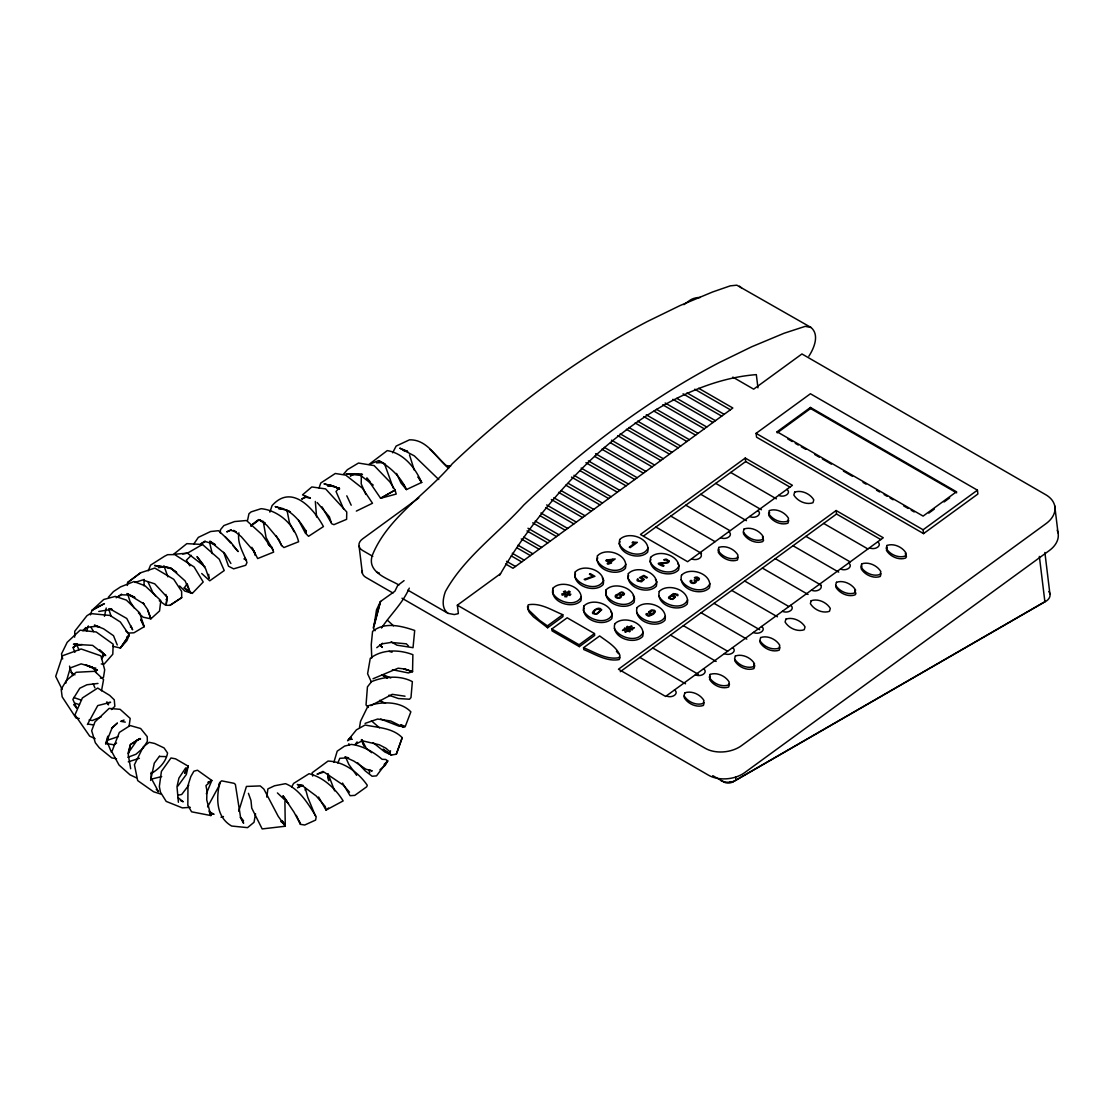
<?xml version="1.0" encoding="UTF-8"?>
<svg xmlns="http://www.w3.org/2000/svg" width="1114" height="1114" viewBox="0 0 1114 1114"><rect width="100%" height="100%" fill="white"/><g stroke="black" fill="none" stroke-linecap="round" stroke-linejoin="round"><path stroke-width="1.5" d="M151.17 772.336L151.17 778.129L158.508 791.692L156.252 789.325M144.026 585.894L144.096 579.35M361.354 474.439L361.214 483.88L365.824 494.449M238.883 532.826C237.017 543.66 243.59 552.962 246.988 562.556L245.734 565.271L233.634 568.85L228.509 566.218L223.677 552.349M74.638 637.152L74.791 631.206L86.906 615.75L90.359 613.549L110.077 615.471L120.34 622.002L129.252 635.008L126.968 640.55L120.409 648L112.709 646.287M305.278 790.411L305.347 788.42L307.84 797.513L315.429 815.935M220.293 532.938L220.475 529.707L223.872 525.571L234.539 521.561L246.473 520.503L261.887 534.469L270.632 546.696L268.112 543.994L272.039 547.266L273.64 552.112L257.696 558.56L252.808 549.355M127.33 585.449L127.609 582.525L140.573 572.791L154.776 568.07L173.742 579.308L181.624 591.409L181.707 597.633L169.955 605.334L165.652 605.264L159.274 600.683M219.249 786.47L219.737 782.571L221.602 780.844L234.107 783.323L235.388 784.437L240.485 816.827L243.632 823.26L240.443 817.537M266.803 797.109L267.889 788.893L274.573 785.774L285.518 783.671C299.847 789.339 308.258 804.224 316.181 816.632L315.652 820.057L304.721 825.014L300.571 824.374L293.929 812.05L282.956 795.786L286.869 800.869M107.933 736.326L107.167 741.966L111.428 752.256M167.156 597.243L166.251 603.969L167.156 597.243L154.735 583.82L142.634 579.962L134.947 582.455M129.071 726.217L130.199 718.433L120.117 709.326L109.116 708.407L94.969 721.886L91.668 730.7L95.317 742.732L99.341 747.856L111.72 757.868L116.538 758.773M374.012 625.831L376.504 609.845L380.515 601.476L394.871 591.256L397.712 585.463L404.076 580.617M359.502 727.386L360.546 721.273L368.093 705.844C381.461 701.402 400.427 700.887 410.857 711.846L405.245 726.537L403.198 727.164L390.763 721.009L377.66 719.031L365.086 723.39M255.552 813.735L254.02 822.285L247.559 827.646L231.628 826.031C215.824 816.91 216.227 797.958 219.737 782.571L219.138 785.704L207.58 806.926M101.513 690.833L103.574 679.54L94.676 671.31L76.212 672.285L66.353 680.543L61.173 689.288L62.175 696.877L76.003 718.001L79.275 718.502M306.169 530.529L305.64 533.258L306.03 531.211C301.114 522.619 294.361 514.264 285.546 509.571M247.573 520.349L248.951 513.735L251.123 511.883L261.149 508.68C278.695 510.435 294.472 524.75 298.622 541.752L283.931 547.545L281.633 545.54L276.105 535.611M104.465 616.293L106.22 608.021M150.613 780.427L154.303 763.118L159.525 756.155M373.761 627.433L380.515 601.476L373.218 627.823L375.056 630.719M107.71 736.438L105.663 744.055L112.082 727.86L117.221 723.237M65.796 683.216L70.321 667.913L81.141 663.874L91.877 667.021L97.447 670.266L85.513 664.849L91.877 667.021L94.272 668.79L96.417 672.508M238.73 811.215L246.431 786.442L260.258 785.927L263.879 789.088L278.222 816.325L285.268 826.24L262.166 828.927L251.736 808.096L250.984 800.493L248.422 793.321M333.894 762.227L337.208 751.17L344.616 746.074L351.411 744.417C363.011 745.851 373.329 751.866 382.13 759.302L385.695 759.456L387.742 760.904L385.193 765.36L379.958 769.718M86.795 630.816L88.298 625.929M552.53 592.328L553.226 590.225M574.782 576.119L575.478 574.002M581.341 596.672C576.119 607.729 557.042 602.214 552.572 592.648M597.034 559.896L597.731 557.78M583.43 610.166L584.126 608.063M603.593 580.45C598.371 591.506 579.294 585.992 574.824 576.425M619.273 543.674L619.969 541.557M605.682 593.957L606.378 591.84M625.845 564.241C620.609 575.284 601.546 569.783 597.062 560.217M612.24 614.51C607.019 625.567 587.941 620.052 583.471 610.486M627.92 577.734L628.616 575.618M648.083 548.018C642.862 559.061 623.784 553.561 619.314 543.994M634.493 598.288C629.271 609.344 610.193 603.83 605.71 594.263M650.172 561.512L650.868 559.395M656.731 582.079C651.509 593.121 632.432 587.621 627.962 578.055M643.14 632.348C637.918 643.405 618.841 637.89 614.371 628.324M678.983 565.856C673.761 576.899 654.684 571.398 650.214 561.832M665.392 616.126C660.156 627.182 641.093 621.668 636.609 612.101M687.63 599.917C682.409 610.959 663.331 605.459 658.861 595.893M709.883 583.694C704.661 594.751 685.583 589.236 681.1 579.67M269.88 512.134L272.039 505.672C291.659 483.295 313.716 508.597 323.436 526.574L308.55 536.307L305.347 533.049L298.594 520.294M319.077 487.932L320.762 483.016L335.286 473.492L345.744 475.135L362.482 488.252L372.494 503.25L356.341 511.089M348.793 739.431L351.927 739.236L348.793 739.431L351.397 737.398L347.568 740.768L356.438 729.837L365.1 725.019C377.771 727.637 392.629 727.804 402.224 737.663L396.306 754.206L391.529 755.014L384.803 751.992L373.134 742.69M396.306 754.206L402.224 737.663M389.399 753.886L383.105 749.179L391.529 755.014L389.399 753.886L390.527 750.78M90.387 614.858L92.086 610.277L103.741 599.485L115.327 596.38L126.369 600.098L139.584 612.77L144.179 626.709L133.945 632.794L128.764 633.058L125.924 631.178M528.496 606.67L527.674 608.871L529.373 612.366L533.481 616.878L547.642 627.753L563.002 616.557L562.765 614.677C551.931 610.319 540.374 602.507 528.273 604.791L527.451 607.005L529.136 610.486L539.482 620.261L547.42 625.873L547.642 627.753M620.178 657.232L619.287 659.544C606.852 662.036 594.918 654.043 583.764 649.573L583.541 647.694L599.666 635.941C607.019 641.539 616.195 646.468 619.955 655.366L619.064 657.664C606.615 660.156 594.695 652.163 583.541 647.694M148.218 570.855L150.571 565.146L164.468 556.304L167.601 554.688L174.703 554.591L194.073 566.929L203.208 581.995L192.304 593.372L184.785 591.047L179.605 585.964M337.807 763.006L339.812 758.314L348.571 757.785L344.811 756.991L353.848 761.085L365.865 769.175L372.201 770.972L368.859 769.774L369.737 772.851M101.555 658.861L103.783 654.294M392.643 452.785L396.138 446.073L409.479 439.835C427.679 439.334 436.173 458.188 448.636 468.131L430.115 449.457M291.715 786.957L293.581 783.448L309.051 773.715C323.325 777.21 335.523 788.628 343.154 800.91L326.054 810.087L318.59 797.011M87.407 724.49L97.74 705.594L110.606 702.307L106.61 702.92L108.518 704.856L106.888 701.778M130.422 627.029L131.02 625.971L132.622 629.814L126.773 618.479L109.478 608.606L112.041 609.302L98.77 611.461M206.341 793.781L211.827 780.468L197.498 770.234L193.906 771.18L190.786 776.625L187.974 785.495L187.834 805.297L191.58 811.814L210.908 815.559L206.717 799.88L206.967 790.689L205.951 785.593L211.827 780.468L207.928 782.39L209.265 781.819M499.685 575.158C524.36 532.395 555.608 493.53 591.283 459.455A338.127 195.215 -60 0 1 663.039 405.635C691.794 389.524 723.223 377.214 756.336 374.624L757.952 387.853M808.848 356.229C814.028 348.306 819.793 334.854 810.992 327.46L736.827 285.184L730.283 285.852L712.668 291.952L680.194 305.501L647.429 321.473A784.646 453.022 -60 0 0 452.284 463.744C426.676 494.17 387.853 517.244 372.424 555.023C366.311 572.373 387.686 578.417 398.896 584.975M185.69 767.922L178.922 778.101L177.001 786.651L178.393 802.275M129.252 635.008L120.409 648L129.252 635.008L126.578 637.236M193.878 543.897L198.334 537.38L210.616 531.517L218.511 530.696L230.501 541.905L238.145 551.569L232.756 545.373M184.228 587.955L187.194 583.708L190.132 592.439L192.304 593.372L184.228 587.955L190.132 592.439L185.161 580.979L170.567 567.917L154.609 565.494L170.567 567.917L176.151 572.025M381.517 628.018C390.596 614.357 402.767 603.245 409.284 588.122M719.087 549.439L718.279 552.321C721.886 558.42 730.561 562.445 737.412 560.022L738.22 557.153M769.621 512.593L768.813 515.476C772.42 521.575 781.109 525.599 787.96 523.176L788.768 520.308M710.342 676.435L709.534 679.317C713.141 685.416 721.83 689.441 728.667 687.018L729.475 684.149M861.958 565.898L861.15 568.781C864.756 574.894 873.432 578.904 880.283 576.481L881.09 573.613M887.231 547.489L886.424 550.358C890.03 556.471 898.706 560.481 905.557 558.058L906.448 556.819L905.292 553.324M357.093 741.896L355.199 744.431L362.259 740.782L379.247 744.765L386.043 748.316L390.081 752.02M188.781 785.189L181.721 794.463L178.407 795.131M177.892 786.052L186.344 774.453L188.224 766.181L175.539 758.829L170.985 757.966L161.405 771.417L159.344 786.554L160.458 792.207L166.209 801.412L182.348 807.887L190.271 807.344M343.516 474.174L347.387 469.69L358.471 463.048L374.137 465.596L389.816 481.833L395.08 490.063L396.194 494.059L380.612 498.278L366.784 477.976L370.015 481.54M339.31 487.737L336.038 491.497L343.627 508.959M108.378 597.243L113.419 591.618L120.507 586.925L133.945 581.564L145.015 585.755L160.806 600.571L159.553 610.959L150.877 618.841L143.093 617.17L138.415 612.895M85.82 627.53L82.84 630.747L88.145 627.126L95.609 626.388L99.647 627.085L94.356 625.163L103.546 628.783L113.503 635.704L117.262 645.02M166.042 599.638L167.365 598.329L165.875 594.444M384.135 764.441L387.742 760.904L376.518 775.873L372.104 776.235L365.169 770.86L357.594 762.728M191.33 555.343L186.386 560.161L189.826 565.828M111.484 709.534L114.839 706.332L114.269 699.815L109.687 695.387L97.698 688.062L82.366 697.977L74.958 714.868L89.663 736.131L95.122 738.693M117.332 723.125L111.525 728.361L112.082 727.86M328.533 808.012L326.054 810.087L325.274 806.564L316.181 795.953L302.548 785.802L297.299 784.534L302.938 785.314L297.494 787.765L300.279 785.969M77.019 644.435L73.078 647.707L74.916 652.303M281.633 545.54L278.987 539.803L266.9 525.335L259.451 519.625L265.132 523.093L258.991 520.015L250.901 525.878L257.237 520.642M250.901 525.878L258.545 519.57M77.117 644.101L73.204 647.234L76.198 645.535L82.199 644.505M376.769 647.68L382.548 643.265M140.573 572.791L127.609 582.525M786.763 489.45L792.416 485.3L745.252 458.063L640.453 534.469L687.617 561.693L786.763 489.45A5.751 3.718 -6.9 0 1 786.804 494.741A5.751 3.718 -6.9 0 1 778.7 495.326M418.808 497.902L362.565 538.911A12.588 8.16 -6.9 0 0 362.635 550.497L372.786 556.359M683.885 304.651L689.482 300.571A12.588 8.16 -6.9 0 1 700.302 297.48M151.1 773.687C158.731 769.05 166.028 762.213 167.56 753.022L164.05 747.912L154.595 743.456L149.248 742.314L143.316 746.714L134.418 764.733L137.663 780.58L153.579 791.762L160.848 794.073M458.369 613.466L457.353 605.181L500.534 573.696M756.086 433.36L810.421 393.757L977.424 490.174L977.897 494.003L923.562 533.606L756.559 437.189L756.086 433.36L923.102 529.777L923.562 533.606M810.574 408.532L777.21 432.859L777.071 431.786L810.449 407.459L956.466 491.775L956.606 492.834L810.574 408.532L810.449 407.459M643.6 535.959L745.684 461.544L745.252 458.063M547.42 625.873L562.765 614.677M551.806 628.992L567.165 617.797L594.472 633.56L594.695 635.426L579.336 646.621L552.029 630.858L551.806 628.992L579.113 644.755L579.336 646.621M579.113 644.755L594.472 633.56M836.127 510.532L618.465 669.222L665.615 696.445L883.277 537.756L836.127 510.532L836.544 514.014L880.756 539.538M620.289 671.672L836.544 514.014M956.466 491.775L923.102 516.102L777.071 431.786M928.798 513.108L934.354 509.056M944.087 501.968L949.657 497.902M923.102 529.777L977.424 490.174M117.541 596.867L121.621 594.124M205.115 541.014L200.966 543.743L205.644 541.627L215.364 544.523M169.955 605.334L181.707 597.633M1043.581 602.437L732.176 782.265A6.405 3.704 0 0 1 724.365 782.293L712.751 775.65M720.633 780.385L722.025 781.081A10.291 5.932 0 0 0 734.53 781.053L1046.659 600.822A16.209 9.358 0 0 0 1048.845 591.534M305.946 496.398L301.685 499.086L305.946 497.206L310.374 498.278M116.594 743.052L113.684 744.765L105.579 743.386M201.704 573.501L209.752 580.812L224.234 570.549L219.235 559.172L202.456 544.467L187.458 553.171L182.682 553.95M116.19 597.772L121.426 594.82L128.583 594.987L134.71 597.369M354.433 473.631L350.242 475.984L354.558 474.049L362.468 474.439L346.092 473.728L360.532 475.413L373.246 485.105M370.781 705.649L392.225 694.328L405.036 696.208M231.35 529.679L226.741 531.879L230.668 530.264L236.154 531.977L233.564 530.375L241.251 536.669L254.438 551.89L255.259 555.315M323.074 771.403L317.03 774.188L324.049 772.072L343.265 785.105L349.504 792.165M373.009 678.76L398.158 668.205L404.702 668.999L412.556 671.686L412.876 654.698C399.439 649.462 381.991 649.03 370.266 658.36L367.606 673.733L371.199 681.657M101.374 716.748L92.365 720.507L89.092 720.006M383.996 463.382L378.635 460.611L368.929 464.454L387.268 450.599C403.741 453.259 415.369 467.964 421.621 482.459L406.443 489.575L400.984 483.016L396.556 473.422M331.039 485.036L327.864 486.247L333.114 485.996L339.547 488.851L333.114 485.996L323.993 483.852L337.751 487.918M127.818 757.283L135.922 754.275L143.441 747.814L147.382 741.27L147.201 736.591L140.643 728.514L130.143 725.548L119.351 732.413L111.832 751.755L119.031 765.039L130.004 774.829L136.298 777.767M121.732 720.897L124.072 720.076M108.169 740.016L118.376 736.577M128.277 761.837L139.403 758.3M140.587 738.93L137.287 739.961L130.422 744.556L127.999 753.356L137.287 739.961L140.197 738.512L130.422 744.556L128.249 754.721L130.672 768.744M220.99 817.216L223.454 816.534M93.339 668.623L95.734 667.968M100.371 678.161L103.491 677.382L104.688 669.82L100.928 655.84L81.155 648.989L62.593 655.728L55.7 676.379L62.231 689.538M151.657 779.062L161.683 776.569M458.049 613.703L454.331 614.552L448.065 613.354L407.835 590.128M381.712 643.906L391.153 642.43L406.332 643.822L408.532 646.05M158.369 567.68L164.468 566.748L171.709 568.92L176.722 572.54M97.99 683.439L86.92 684.762L79.776 688.257L72.87 699.383L76.727 708.226L73.663 704.577M376.462 462.839L381.629 462.602L385.458 464.315M278.987 509.028L284.084 508.889L275.13 506.578L290.364 511.869L285.657 509.627M729.962 781.708L733.291 781.694M76.88 644.226L73.454 644.226L92.601 645.368L105.705 655.575L99.856 650.103M159.553 756.448L166.362 756.615M101.249 663.958L104.159 664.055L112.793 654.238L113.182 644.171L96.236 631.986L80.097 630.176L67.188 642.305L61.493 653.904L62.676 658.959M202.456 544.467L186.832 543.646L173.519 554.326L187.458 553.171L205.087 566.775M446.087 465.555L450.557 466.125M88.535 724.156L93.492 724.922M120.563 721.301L125.283 722.123M392.379 669.723L408.365 672.926L412.556 671.686L403.421 668.692L407.752 670.21M89.371 666.576L92.629 667.342M403.254 450.432L407.627 451.504M210.992 813.429L214.041 814.32L209.905 811.953M389.009 651.314L392.031 652.219M74.833 703.185L79.484 704.619M388.87 695.206L398.422 698.534L409.534 699.23L410.982 697.573L412.361 681.643C400.079 675.07 384.093 676.393 371.547 681.643L367.439 686.878L366.033 704.981L368.414 707.418M73.691 697.475L81.447 700.205M810.992 327.46L805.213 326.36L784.172 333.225L751.699 346.774L718.92 362.746A784.646 453.022 -60 0 0 523.789 505.018C497.986 533.676 464.26 557.39 445.405 591.562C442.871 598.455 441.13 608.411 448.065 613.354M376.56 572.067L379.456 573.153M380.709 719.031L399.077 726.217L405.245 726.537L400.803 724.643L403.198 727.164M407.529 451.254L399.731 448.162L414.311 455.863L438.763 479.535M310.291 498L302.507 494.867L311.809 486.943L325.608 488.907L346.76 511.98L346.621 519.319L333.922 524.666L331.763 523.789L322.043 506.87M383.146 674.722L390.763 677.966M869.547 547.782L870.73 548.283A5.751 3.718 -6.9 0 0 877.637 547.183A5.751 3.718 -6.9 0 0 878.514 542.602L877.609 541.905M840.513 568.934L841.711 569.435A5.751 3.718 -6.9 0 0 848.617 568.349A5.751 3.718 -6.9 0 0 849.495 563.768L848.576 563.057M811.493 590.086L812.691 590.601A5.751 3.718 -6.9 0 0 819.598 589.501A5.751 3.718 -6.9 0 0 820.475 584.92L819.556 584.209M782.474 611.252L783.671 611.753A5.751 3.718 -6.9 0 0 790.578 610.653A5.751 3.718 -6.9 0 0 791.455 606.086L790.536 605.375M753.454 632.404L754.638 632.919A5.751 3.718 -6.9 0 0 761.544 631.819A5.751 3.718 -6.9 0 0 762.436 627.238L761.516 626.528M724.434 653.57L725.618 654.071A5.751 3.718 -6.9 0 0 732.525 652.971A5.751 3.718 -6.9 0 0 733.416 648.39L732.497 647.694M695.414 674.722L696.598 675.237A5.751 3.718 -6.9 0 0 703.505 674.137A5.751 3.718 -6.9 0 0 704.382 669.556L703.477 668.846M666.395 695.888L667.578 696.389A5.751 3.718 -6.9 0 0 674.485 695.289A5.751 3.718 -6.9 0 0 675.363 690.708L674.457 690.012M381.044 701.263L385.5 703.254M180.357 800.451L183.225 801.788L177.878 797.499M134.697 597.215L126.954 593.539L143.943 603.927L142.87 602.702L147.327 609.149L150.877 618.841L147.87 610.207M243.896 558.866L246.5 560.147L244.788 558.17M243.562 820.74L240.359 817.23M732.803 377.117L753.663 389.162L801.941 353.96L1045.712 494.7A31.582 20.456 -6.9 0 1 1045.907 523.733L741.464 745.684A25.692 16.64 -6.9 0 1 705.301 748.33L457.353 605.181M787.751 438.944L792.263 441.548M795.271 443.288L798.278 445.029M801.3 446.77L805.812 449.374M814.849 454.582L819.361 457.2M822.369 458.926L831.406 464.148M843.451 471.097L852.475 476.319M863.016 482.404L866.024 484.13M876.565 490.216L879.573 491.956M884.098 494.56L887.106 496.301M890.114 498.042L893.122 499.782M903.663 505.867L908.189 508.471M911.196 510.212L914.204 511.953M698.659 388.271L732.845 408.002L513.011 568.265L505.589 563.976M694.718 389.204L730.38 409.799M687.004 392.894L724.156 414.338M683.049 393.827L721.691 416.135M676.811 398.366L715.453 420.674M672.87 399.313L712.988 422.471M665.155 402.989L706.763 427.01M662.691 404.786L704.299 428.806M656.452 409.325L698.074 433.36M745.684 461.544L789.896 487.069M653.988 411.122L695.609 435.156M646.273 414.812L689.371 439.696M643.808 416.608L686.906 441.492M823.65 523.413L867.862 548.937M730.7 472.461L776.388 498.835M637.584 421.148L680.682 446.032M635.119 422.944L678.217 447.828M628.881 427.484L671.979 452.368M626.416 429.28L669.514 454.164M715.731 483.379L761.419 509.752M805.909 536.349L850.121 561.874M620.192 433.833L663.29 458.703M617.727 435.63L660.825 460.5M611.489 440.169L654.6 465.053M793.015 545.749L838.703 572.123M700.762 494.296L746.45 520.67M610.514 442.815L652.136 466.85M604.289 447.368L645.897 471.389M601.825 449.165L643.432 473.185M685.792 505.199L730.004 530.724M595.586 453.704L637.208 477.725M775.274 558.671L820.962 585.059M594.611 456.35L634.743 479.521M588.387 460.904L628.505 484.061M585.922 462.7L626.054 485.857M762.38 568.084L808.068 594.458M670.823 516.116L715.035 541.641M581.174 468.089L619.816 490.411M580.199 470.749L617.351 492.207M573.961 475.288L611.126 496.747M571.496 477.084L608.662 498.543M655.854 527.033L701.528 553.407M744.653 581.007L788.851 606.531M568.251 483.351L602.423 503.082M565.787 485.147L599.959 504.879M561.038 490.55L593.734 509.418M731.745 590.42L777.433 616.794M558.574 492.346L591.269 511.215M553.825 497.735L585.031 515.754M551.36 499.532L582.58 517.55M546.626 504.934L576.342 522.104M714.018 603.342L759.692 629.716M545.637 507.594L573.877 523.9M540.903 512.997L567.653 528.44M539.914 515.643L565.188 530.236M701.11 612.742L746.798 639.116M535.18 521.046L558.949 534.776M532.715 522.842L556.485 536.572M527.966 528.245L550.26 541.112M526.992 530.905L547.796 542.908M683.383 625.678L727.595 651.203M523.733 537.157L541.571 547.447M521.268 538.953L539.106 549.244M518.01 545.206L532.868 553.797M670.475 635.077L716.163 661.451M517.035 547.865L530.403 555.594M512.287 553.268L524.179 560.133M511.312 555.914L521.714 561.929M506.564 561.317L515.476 566.469M652.748 648.014L698.436 674.388M639.84 657.413L685.528 683.787M392.964 593.024L365.907 577.4A12.588 8.16 -6.9 0 1 362.342 570.591M401.987 598.232L708.574 775.233A25.692 16.64 -6.9 0 0 744.751 772.587L1049.179 550.65A31.582 20.456 -6.9 0 0 1057.2 530.222M391.209 641.873L396.946 645.173L413.029 647.694L414.7 630.468C401.402 625.915 384.678 621.556 372.563 631.401L371.254 644.63L371.77 658.068M213.972 543.688L209.766 541.181L224.944 553.714L230.89 563.475M382.408 675.126L387.519 678.245L381.991 674.861M70.878 672.313L74.944 674.861M378.635 460.611C390.666 467.267 400.706 477.112 406.443 489.575L403.324 484.13L405.106 487.514M379.498 727.818L371.422 720.8M371.672 752.66L366.367 748.455L361.702 739.571M280.784 821.422L284.85 824.652L282.009 820.614L285.268 826.24L284.906 801.467M379.804 700.274L382.102 702.224M739.487 286.173L741.618 288.011M387.407 620.22L393.507 625.817M277.414 792.931L288.568 803.5M379.874 644.978L382.339 647.429L380.222 644.797M99.731 650.047L102.864 653.166L103.491 656.717M616.418 651.3L618.493 653.626M225.223 536.711L230.598 542.908M317.212 502.567L329.396 516.84L331.331 522.772M203.068 564.227L197.011 556.596L205.7 568.906L209.014 578.542L208.694 574.323M155.57 595.99L152.799 592.467L148.218 582.371M356.633 775.316L348.835 764.441L346.273 758.634M134.334 608.091L130.018 601.449L127.72 594.194M342.527 783.045L350.088 795.702L354.767 795.382L366.687 786.804L367.286 785.286C358.457 772.475 343.878 761.503 328.031 761.071L312.171 772.74L312.714 776.082M334.618 790.884L328.198 774.119M91.153 627.544L93.646 631.652M854.758 590.155L855.914 593.665L855.023 594.904C848.172 597.327 839.483 593.316 835.876 587.203L835.792 585.56M762.436 536.851L763.577 540.36L762.686 541.599C755.835 544.022 747.16 539.998 743.553 533.898L743.456 532.255M753.691 663.847L754.749 665.726L753.941 668.595C747.09 671.018 738.415 666.994 734.808 660.894L734.725 659.251M677.688 563.155L678.941 565.536M655.436 579.377L656.703 581.759M633.184 595.586L634.451 597.981M602.298 577.748L603.551 580.143M610.945 611.809L612.213 614.19M294.026 531.67L289.417 522.591L287.078 510.546M296.254 815.295L300.571 824.374L299.401 821.478M140.698 619.384L144.179 626.709L141.032 619.983M251.861 547.28L255.468 554.967L252.92 549.16M346.802 495.814L351.188 505.213M76.462 644.268L78.997 649.796M361.312 739.863L364.055 746.06L361.939 739.905M208.959 811.048L210.908 815.559M93.242 683.857L94.885 687.825M384.595 464.023L393.353 488.266M163.911 565.703L167.866 576.815M108.643 608.926L111.094 616.126M69.514 666.13L72.716 675.613M273.111 550.497L266.079 537.561L263.224 521.296M409.52 454.93L414.255 470.08M209.947 543.966L212.259 553.616M327.655 774.202L328.727 780.705L327.683 773.729M348.863 743.679L349.058 745.057M1054.735 505.881L1058.008 532.798M1044.876 552.474L1049.917 593.901M1039.362 556.415L1044.918 601.964M735.56 777.168L735.936 780.343M359.084 546.236L362.356 573.153M315.332 501.425L316.585 517.035M780.023 647.304L779.215 650.172C772.364 652.595 763.675 648.571 760.082 642.472L759.985 640.828M704.215 702.572L703.407 705.441C696.556 707.863 687.881 703.839 684.274 697.74L684.177 696.097M728.695 531.754A5.751 3.718 -6.9 0 1 728.737 537.045A5.751 3.718 -6.9 0 1 720.633 537.63M757.729 510.602A5.751 3.718 -6.9 0 1 757.771 515.893A5.751 3.718 -6.9 0 1 749.666 516.478M699.676 552.906A5.751 3.718 -6.9 0 1 699.703 558.198A5.751 3.718 -6.9 0 1 691.613 558.782M1045.197 600.822A12.324 7.116 0 0 1 1044.472 601.657M566.942 594.444L566.803 596.77L564.798 596.7L565.536 594.375L562.18 595.182L561.846 593.901L565.313 593.497L563.447 591.701L565.285 590.949L566.608 592.954L568.836 591.061L570.257 591.882L567.611 593.525L570.869 594.18L569.936 595.447L566.942 594.444M624.411 593.706L624.244 594.389A2.576 1.671 -7.3 0 1 623.144 595.308L621.18 595.447C622.907 599.917 612.199 598.58 615.986 594.82C618.771 594.89 621.459 589.236 624.411 593.706M669.166 561.108L668.734 562.18A3.05 1.977 -7.3 0 1 667.342 563.016L660.505 563.656L664.041 565.689L663.192 566.302C648.167 560.453 672.926 565.007 666.687 560.008A1.755 1.142 -7.3 0 0 665.211 560.119L663.707 559.91L664.807 559.381A2.674 1.741 -7.3 0 1 666.506 559.2L669.166 561.108M600.46 609.887C592.453 620.414 591.826 606.225 600.46 609.887M601.602 609.845L597.118 614.023L592.982 613.689A2.688 1.755 -7.3 0 1 592.523 612.519C593.79 609.595 599.555 606.113 601.602 609.845M695.428 581.188L694.147 582.511L691.864 582.385A1.81 1.17 -7.3 0 1 691.418 581.132L691.85 580.547L690.513 580.478A2.994 1.95 -7.3 0 0 690.123 581.592C690.791 584.613 697.601 583.75 696.208 580.603L696.891 580.659A2.144 1.393 -7.3 0 0 698.631 580.116L699.049 579.726A2.576 1.671 -7.3 0 0 699.216 578.347L697.475 577.177A2.813 1.824 -7.3 0 0 695.414 577.233L694.37 577.651L695.094 578.277C700.093 576.968 697.183 581.146 694.092 580.032L695.428 581.188M644.143 579.447L641.497 581.828L637.375 580.881A2.952 1.922 -7.3 0 1 637.083 579.795L637.807 578.695L638.392 579.712A1.838 1.198 -7.3 0 0 638.837 580.965L642.667 580.004A1.991 1.295 -7.3 0 0 642.82 579.183L639.464 577.679L643.822 575.395L647.401 577.456L646.566 578.069L643.683 576.411L641.386 577.595L644.143 579.447M649.894 612.087C649.727 614.998 655.881 612.951 653.723 610.89A1.824 1.184 -7.3 0 0 652.651 610.625L649.894 612.087M675.376 597.076L672.786 599.416L668.846 598.427A3.231 2.103 -7.3 0 1 668.804 597.007L673.497 593.609L677.66 594.375A2.576 1.671 -7.3 0 1 677.799 595.656C676.839 596.422 674.847 591.826 671.812 595.433L674.513 595.739L675.376 597.076M648.668 611.948L649.462 613.703L651.941 614.134A6.238 4.052 -7.3 0 1 650.13 615.109L649.072 615.346A1.908 1.239 -7.3 0 1 647.68 615.067L647.624 613.549L646.162 613.786A2.507 1.629 -7.3 0 0 646.12 614.761L647.791 615.931A3.119 2.033 -7.3 0 0 649.267 616.056L653.361 614.26L655.297 611.934A3.258 2.117 -7.3 0 0 654.336 610.291L651.412 609.943L648.668 611.948M616.348 595.976L617.24 597.424A1.95 1.267 -7.3 0 0 618.354 597.577A1.908 1.239 -7.3 0 0 619.468 597.257L620.066 596.812A1.95 1.267 -7.3 0 0 620.052 595.349L619.44 594.973A1.922 1.253 -7.3 0 0 618.326 594.834A1.936 1.253 -7.3 0 0 617.212 595.141L616.348 595.976M623.241 593.692C622.893 596.143 618.061 594.152 620.971 592.829A1.629 1.058 -7.3 0 1 622.74 592.968L623.241 593.692M669.918 597.257L670.35 598.622A1.699 1.114 -7.3 0 0 671.352 598.859A2.117 1.379 -7.3 0 0 672.577 598.636L673.928 597.633A1.977 1.281 -7.3 0 0 674.109 596.839L672.118 595.934L669.918 597.257M552.976 588.206C549.313 602.033 572.248 609.873 580.909 600.794C584.558 586.967 561.623 579.127 552.976 588.206M575.228 571.983C571.566 585.811 594.5 593.651 603.147 584.585C606.81 570.744 583.875 562.918 575.228 571.983M597.466 555.775C593.818 569.602 616.752 577.428 625.4 568.363C629.048 554.535 606.127 546.696 597.466 555.775M583.875 606.044C580.213 619.871 603.147 627.711 611.795 618.632C615.457 604.805 592.523 596.965 583.875 606.044M619.718 539.552C616.056 553.38 638.99 561.219 647.652 552.14C651.3 538.313 628.366 530.473 619.718 539.552M606.113 589.821C602.465 603.649 625.4 611.489 634.047 602.423C637.709 588.582 614.775 580.756 606.113 589.821M628.366 573.613C624.717 587.44 647.638 595.266 656.299 586.201C659.948 572.373 637.013 564.533 628.366 573.613M614.775 623.882C611.113 637.709 634.047 645.549 642.694 636.47C646.357 622.642 623.422 614.803 614.775 623.882M650.618 557.39C646.956 571.217 669.89 579.057 678.537 569.978C682.2 556.151 659.265 548.311 650.618 557.39M637.013 607.659C633.365 621.487 656.299 629.326 664.947 620.261C668.595 606.42 645.674 598.594 637.013 607.659M659.265 591.45C655.603 605.278 678.537 613.104 687.199 604.039C690.847 590.211 667.913 582.371 659.265 591.45M681.503 575.228C677.855 589.055 700.79 596.895 709.437 587.816C713.099 573.989 690.165 566.149 681.503 575.228M188.224 766.181L184.618 773.311L188.224 766.181M718.836 547.42L718.029 550.288C721.635 556.401 730.324 560.426 737.176 558.003L737.983 555.12C734.377 549.021 725.687 544.997 718.836 547.42M744.11 528.997L743.303 531.865C746.909 537.978 755.584 542.003 762.436 539.58L763.243 536.697C759.637 530.598 750.961 526.574 744.11 528.997M769.384 510.574L768.576 513.457C772.183 519.556 780.858 523.58 787.709 521.157L788.517 518.288C784.91 512.175 776.235 508.151 769.384 510.574M794.644 492.151L793.836 495.034C797.443 501.133 806.132 505.157 812.983 502.734L813.791 499.866C810.184 493.753 801.495 489.728 794.644 492.151M684.832 692.838L684.024 695.707C687.63 701.82 696.306 705.844 703.157 703.421L703.964 700.539C700.358 694.44 691.683 690.415 684.832 692.838M710.105 674.416L709.298 677.284C712.904 683.397 721.58 687.422 728.431 684.999L729.238 682.116C725.632 676.017 716.956 671.993 710.105 674.416M735.365 655.993L734.558 658.861C738.164 664.974 746.84 668.999 753.691 666.576L754.498 663.693C750.892 657.594 742.216 653.57 735.365 655.993M760.639 637.57L759.832 640.453C763.438 646.552 772.113 650.576 778.965 648.153L779.772 645.284C776.166 639.171 767.49 635.147 760.639 637.57M785.899 619.147L785.091 622.03C788.698 628.129 797.387 632.153 804.238 629.73L805.046 626.862C801.439 620.749 792.75 616.724 785.899 619.147M811.173 600.725L810.365 603.607C813.972 609.706 822.647 613.73 829.498 611.308L830.306 608.439C826.699 602.326 818.024 598.302 811.173 600.725M836.447 582.302L835.639 585.184C839.246 591.283 847.921 595.308 854.772 592.885L855.58 590.016C851.973 583.903 843.298 579.879 836.447 582.302M861.707 563.879L860.899 566.761C864.506 572.861 873.195 576.885 880.046 574.462L880.854 571.593C877.247 565.48 868.558 561.456 861.707 563.879M886.981 545.456L886.173 548.339C889.78 554.438 898.455 558.462 905.306 556.039L906.114 553.171C902.507 547.058 893.832 543.033 886.981 545.456M606.559 560.036L605.765 560.634L608.885 562.431L607.172 563.684L608.063 564.199L611.544 562.918L610.569 562.347L615.193 558.949L606.559 560.036M632.919 542.142L632.084 542.755L634.896 543.005L629.326 547.099L630.204 547.615L637.361 542.351L632.919 542.142M590.253 573.626L589.403 574.239L592.927 576.272L584.223 579.377L585.129 579.907L594.904 576.314L590.253 573.626M612.895 559.479L609.692 561.846L607.436 560.537L612.895 559.479M624.87 628.171L624.146 628.7L624.982 629.187L622.475 630.454L625.72 629.605L627.252 630.496L624.759 631.777L625.497 632.209L628.004 630.928L629.507 631.805L630.232 631.262L628.867 630.482L630.997 629.396L632 629.967L632.724 629.438L631.875 628.95L634.381 627.655L631.137 628.519L629.591 627.628L632.098 626.333L631.36 625.915L628.853 627.196L627.363 626.346L626.639 626.876L627.976 627.642L625.845 628.742L624.87 628.171M395.08 490.063L380.612 498.278L395.08 490.063M99.216 606.211L92.086 610.277L104.438 603.621L99.216 606.211M628.714 628.073L626.583 629.159L628.129 630.051L630.259 628.964L628.714 628.073M421.621 482.459L418.154 477.029L421.621 482.459"/></g></svg>
